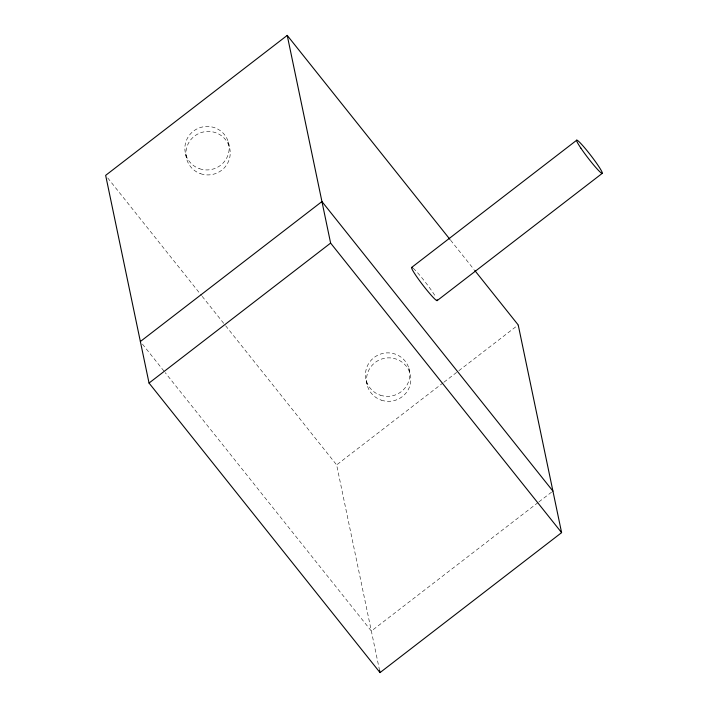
<?xml version="1.0" encoding="UTF-8"?>
<svg xmlns="http://www.w3.org/2000/svg" width="708" height="708" viewBox="0 0 708 708"><rect width="100%" height="100%" fill="white"/><g stroke="black" fill="none" stroke-linecap="round" stroke-linejoin="round"><path stroke-width="0.53" stroke-dasharray="3.54 2.66" d="M379.585 670.467L336.636 464.908L443.137 382.816M444.013 382.143L457.979 371.373M458.855 370.7L518.212 324.945M538.089 502.538L371.355 631.058L165.185 372.629M538.956 501.866L552.93 491.104M450.642 240.242L474.086 269.633M107.722 177.956L201.497 295.501M202.187 296.36L224.94 324.884M225.631 325.751L336.636 464.908M142.432 344.106L164.495 371.762M408.914 368.346L409.959 373.328M366.363 380.877L367.408 385.86M228.303 141.936L229.348 146.928M185.753 154.468L186.788 159.45M413.198 268.288A20.93 1.876 52.4 0 1 424.844 281.51A20.93 1.876 52.4 0 1 436.031 297.449M199.638 168.761A22.178 21.718 -11.8 0 0 228.817 144.051A22.178 21.718 -11.8 0 0 192.629 131.794A22.178 21.718 -11.8 0 0 199.638 168.761M200.674 173.743A22.178 21.718 -11.8 0 0 229.861 149.043A22.178 21.718 -11.8 0 0 193.665 136.777A22.178 21.718 -11.8 0 0 200.674 173.743M380.249 395.17A22.178 21.718 -11.8 0 0 409.436 370.461A22.178 21.718 -11.8 0 0 373.24 358.204A22.178 21.718 -11.8 0 0 380.249 395.17M381.293 400.153A22.178 21.718 -11.8 0 0 410.472 375.444A22.178 21.718 -11.8 0 0 374.284 363.186A22.178 21.718 -11.8 0 0 381.293 400.153"/><path stroke-width="1.06" d="M449.952 239.384L287.227 35.4L105.651 175.363L149.043 383.055L380.028 672.6L561.603 532.637L518.212 324.945L474.776 270.491M140.37 341.513L321.945 201.559L552.93 491.104M149.043 383.055L330.618 243.092L287.227 35.4M411.64 267.447L576.71 140.211M437.19 300.59L602.26 173.354M330.618 243.092L561.603 532.637M379.585 670.467L380.028 672.6M437.119 299.67A20.93 1.876 52.4 0 1 422.8 285.005A20.93 1.876 52.4 0 1 412.622 267.828M580.861 148.105A20.93 1.876 52.4 0 0 602.065 173.389A20.93 1.876 52.4 0 0 585.534 148.857A20.93 1.876 52.4 0 0 580.861 148.105"/></g></svg>
